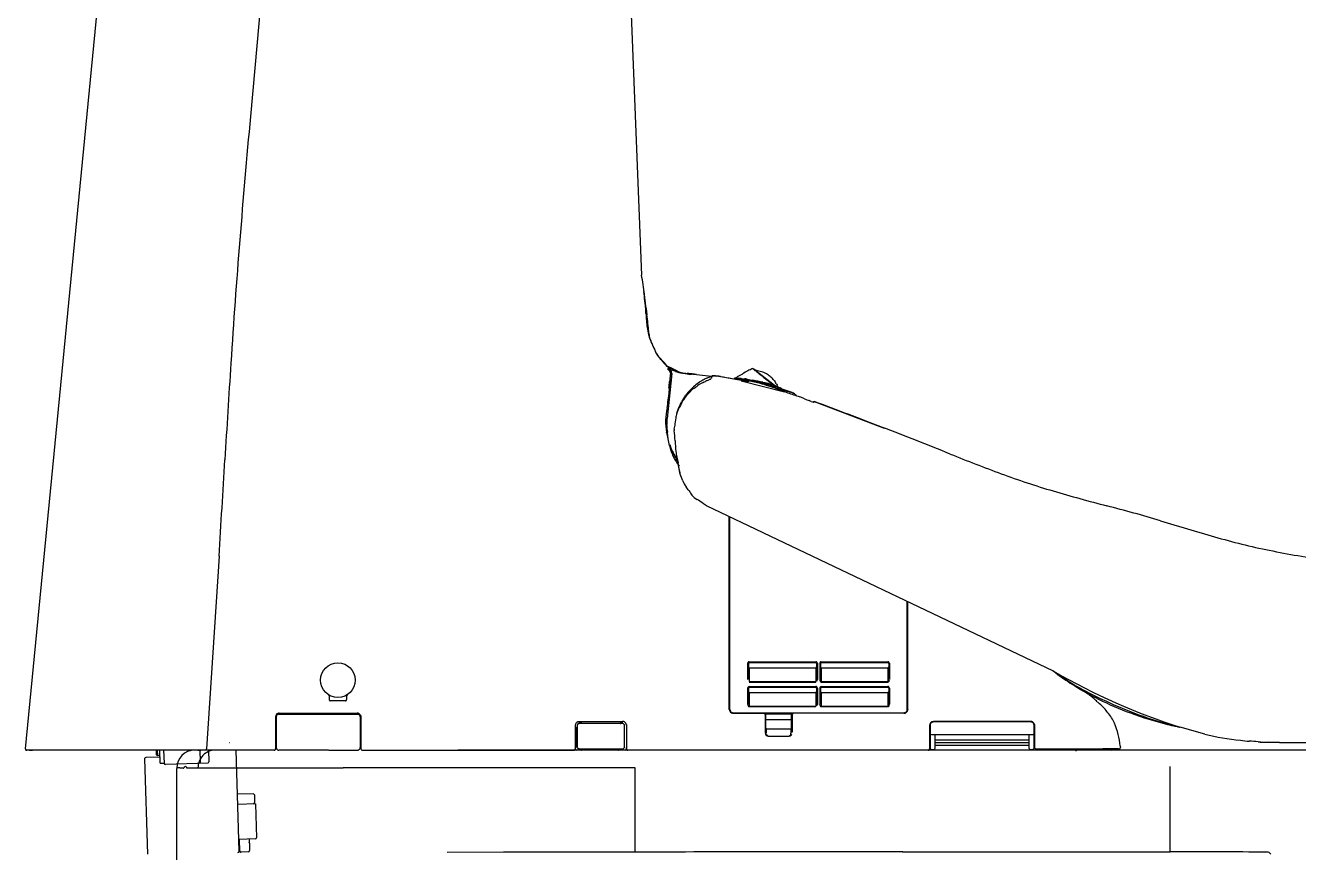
# Model space of a CAD drawing. Units: millimetres at full size. Extents: x -10070 to 9730, y -7239 to 6561.
# Drawn here: x -8073.9 to -7574.1, y -5066.9 to -4742.1 of the extents above; entities that cross this region are included whole.
import ezdxf

# ---------------------------------------------------------------- set-up
doc = ezdxf.new("R2010")
doc.units = ezdxf.units.MM
doc.header["$LTSCALE"] = 50
doc.layers.add('B-F_寸法・方位', color=7, linetype='Continuous', lineweight=25)

msp = doc.modelspace()

# ---------------------------------------------------------------- linework, layer by layer
at = {"layer": 'B-F_寸法・方位'}
for p, q in [((-8073.86, -5026.16), (-8037.07, -4647.88)), ((-7839.65, -4647.99), (-7831.97, -4840.13)), ((-7979.65, -4712.93), (-7985.54, -4777.87)), ((-7787.61, -4877.17), (-7778.56, -4884.24)), ((-7820.17, -4878.82), (-7821.96, -4896.51)), ((-7820.6, -4879.06), (-7820.64, -4879.24)), ((-7820.57, -4878.93), (-7820.6, -4879.06)), ((-7810.42, -4879.25), (-7804.47, -4879.82)), ((-7794.99, -4880.39), (-7794.35, -4880.05)), ((-7792.95, -4881.73), (-7775.83, -4886)), ((-7788.06, -4881.71), (-7787.13, -4881.94)), ((-7783.01, -4882.96), (-7782.61, -4883.06)), ((-7782.61, -4883.06), (-7782.21, -4883.17)), ((-7781.17, -4883.48), (-7778.89, -4884.14)), ((-7777.27, -4884.67), (-7773.04, -4886.19)), ((-7773.58, -4885.99), (-7773.04, -4886.19)), ((-7764.26, -4889.78), (-7736.8, -4900.27)), ((-7819.14, -4900.7), (-7819.13, -4901.16)), ((-7816.78, -4918.3), (-7818.12, -4911.46)), ((-7670.22, -4995.73), (-7806.56, -4930.71)), ((-7797.56, -5010.71), (-7797.56, -4935)), ((-7797.36, -5010.71), (-7797.36, -4935.09)), ((-7997.87, -4950.51), (-8000.3, -4988.35)), ((-7727.66, -5010.71), (-7727.66, -4968.35)), ((-7727.46, -5010.71), (-7727.46, -4968.48)), ((-8000.3, -4988.35), (-8002.79, -5026.2)), ((-7790.36, -4992.6), (-7790.36, -4998.97)), ((-7790.06, -4992.61), (-7790.06, -4998.98)), ((-7789.76, -4992), (-7763.56, -4992)), ((-7789.76, -4992.31), (-7763.56, -4992.31)), ((-7763.26, -4992.61), (-7763.26, -4998.98)), ((-7762.96, -4992.6), (-7762.96, -4998.97)), ((-7762.06, -4992.6), (-7762.06, -4998.97)), ((-7761.76, -4992.61), (-7761.76, -4998.98)), ((-7761.46, -4992), (-7735.26, -4992)), ((-7761.46, -4992.31), (-7735.26, -4992.31)), ((-7734.96, -4992.61), (-7734.96, -4998.98)), ((-7734.66, -4992.6), (-7734.66, -4998.97)), ((-7789.76, -4994.31), (-7789.76, -4999.75)), ((-7789.76, -4994.31), (-7763.56, -4994.31)), ((-7763.56, -4994.31), (-7763.56, -4999.75)), ((-7761.46, -4994.31), (-7761.46, -4999.75)), ((-7761.46, -4994.31), (-7735.26, -4994.31)), ((-7735.26, -4994.31), (-7735.26, -4999.75)), ((-7668.76, -4996.92), (-7670.55, -4995.6)), ((-7790.36, -5002.3), (-7790.36, -5008.65)), ((-7790.06, -5002.31), (-7790.06, -5008.66)), ((-7789.76, -4999.75), (-7763.56, -4999.75)), ((-7789.76, -4999.94), (-7763.56, -4999.94)), ((-7789.76, -5001.7), (-7763.56, -5001.7)), ((-7789.76, -5002.01), (-7763.56, -5002.01)), ((-7763.26, -5002.31), (-7763.26, -5008.66)), ((-7762.96, -5002.3), (-7762.96, -5008.65)), ((-7762.06, -5002.3), (-7762.06, -5008.65)), ((-7761.76, -5002.31), (-7761.76, -5008.66)), ((-7761.46, -4999.75), (-7735.26, -4999.75)), ((-7761.46, -4999.94), (-7735.26, -4999.94)), ((-7761.46, -5001.7), (-7735.26, -5001.7)), ((-7761.46, -5002.01), (-7735.26, -5002.01)), ((-7734.96, -5002.31), (-7734.96, -5008.66)), ((-7734.66, -5002.3), (-7734.66, -5008.65)), ((-7954.68, -5005.31), (-7954.68, -5006.28)), ((-7948.18, -5007.36), (-7954.18, -5007.36)), ((-7947.68, -5006.28), (-7947.68, -5005.31)), ((-7789.76, -5004.01), (-7789.76, -5009.43)), ((-7789.76, -5004.01), (-7763.56, -5004.01)), ((-7763.56, -5004.01), (-7763.56, -5009.43)), ((-7761.46, -5004.01), (-7761.46, -5009.43)), ((-7761.46, -5004.01), (-7735.26, -5004.01)), ((-7735.26, -5004.01), (-7735.26, -5009.43)), ((-7974.41, -5012.61), (-7943.41, -5012.61)), ((-7974.16, -5012.11), (-7943.66, -5012.11)), ((-7796.06, -5012.01), (-7728.96, -5012.01)), ((-7796.06, -5012.21), (-7783.96, -5012.21)), ((-7789.76, -5009.43), (-7763.56, -5009.43)), ((-7789.76, -5009.62), (-7763.56, -5009.62)), ((-7783.46, -5012.71), (-7783.46, -5019.5)), ((-7783.16, -5018.01), (-7783.16, -5012.01)), ((-7773.16, -5012.6), (-7783.16, -5012.6)), ((-7773.16, -5018.01), (-7773.16, -5012.01)), ((-7772.86, -5012.71), (-7772.86, -5019.49)), ((-7728.96, -5012.21), (-7772.36, -5012.21)), ((-7761.46, -5009.43), (-7735.26, -5009.43)), ((-7761.46, -5009.62), (-7735.26, -5009.62)), ((-7975.66, -5013.61), (-7975.66, -5026.21)), ((-7975.41, -5013.61), (-7975.41, -5025.71)), ((-7942.41, -5013.61), (-7942.41, -5025.71)), ((-7942.16, -5013.61), (-7942.16, -5026.21)), ((-7858.01, -5016.91), (-7858.01, -5026.21)), ((-7857.51, -5017.67), (-7857.33, -5017.67)), ((-7857.51, -5025.51), (-7857.51, -5017.67)), ((-7857.33, -5017.67), (-7857.33, -5025.51)), ((-7857.21, -5016.91), (-7857.21, -5025.51)), ((-7856.51, -5015.41), (-7839.41, -5015.41)), ((-7839.41, -5016.21), (-7856.51, -5016.21)), ((-7856.21, -5016.2), (-7856.21, -5015.71)), ((-7855.81, -5015.71), (-7856.21, -5015.71)), ((-7855.81, -5016.2), (-7856.21, -5016.2)), ((-7855.81, -5015.71), (-7855.81, -5016.2)), ((-7840.11, -5016.2), (-7840.11, -5015.71)), ((-7839.71, -5015.71), (-7840.11, -5015.71)), ((-7839.71, -5016.2), (-7840.11, -5016.2)), ((-7839.71, -5015.71), (-7839.71, -5016.2)), ((-7838.71, -5025.51), (-7838.71, -5016.91)), ((-7837.91, -5016.91), (-7837.91, -5026.21)), ((-7773.17, -5014.75), (-7783.15, -5014.75)), ((-7718.91, -5016.91), (-7718.91, -5026.21)), ((-7718.71, -5016.91), (-7718.71, -5020.11)), ((-7679.21, -5015.41), (-7717.41, -5015.41)), ((-7679.21, -5015.61), (-7717.41, -5015.61)), ((-7677.91, -5020.11), (-7677.91, -5016.91)), ((-7677.71, -5016.91), (-7677.71, -5025.71)), ((-7625.56, -5016.57), (-7625.18, -5016.66)), ((-7610.84, -5020.45), (-7620.54, -5017.68)), ((-7783.46, -5019.5), (-7783.47, -5019.71)), ((-7782.97, -5019.97), (-7782.96, -5019.76)), ((-7782.96, -5018.38), (-7773.36, -5018.38)), ((-7782.96, -5019.76), (-7782.96, -5018.38)), ((-7782.86, -5018.31), (-7773.46, -5018.31)), ((-7781.96, -5021.2), (-7774.36, -5021.2)), ((-7781.96, -5021.22), (-7774.36, -5021.22)), ((-7773.36, -5018.38), (-7773.36, -5019.75)), ((-7773.36, -5019.75), (-7773.36, -5019.97)), ((-7772.86, -5019.71), (-7772.86, -5019.49)), ((-7718.71, -5020.4), (-7718.71, -5025.91)), ((-7718.21, -5020.61), (-7678.41, -5020.61)), ((-7716.71, -5025.91), (-7716.71, -5020.61)), ((-7679.91, -5022.71), (-7716.71, -5022.71)), ((-7679.91, -5020.61), (-7679.91, -5025.91)), ((-7677.91, -5025.91), (-7677.91, -5020.4)), ((-7976.16, -5026.71), (-8073.36, -5026.71)), ((-8022.61, -5026.71), (-8022.56, -5028.39)), ((-8022.11, -5026.71), (-8022.04, -5028.87)), ((-8020.95, -5031.84), (-8021.11, -5026.71)), ((-8019.61, -5026.71), (-8019.45, -5031.79)), ((-8005.17, -5031.34), (-8005.31, -5026.71)), ((-7995.91, -5026.71), (-8005.01, -5026.71)), ((-8002.79, -5026.71), (-8002.79, -5026.2)), ((-8001.95, -5026.71), (-8001.81, -5031.24)), ((-7993.85, -5023.71), (-7993.71, -5023.71)), ((-7989.95, -5066.38), (-7991.19, -5026.71)), ((-7954.91, -5026.71), (-7974.41, -5026.71)), ((-7954.74, -5026.71), (-7943.41, -5026.71)), ((-7941.66, -5026.71), (-7858.51, -5026.71)), ((-7454.48, -5026.71), (-7904.13, -5026.71)), ((-7857.5, -5025.51), (-7857.33, -5025.51)), ((-7852.71, -5026.71), (-7857.46, -5026.71)), ((-7856.51, -5026.21), (-7839.41, -5026.21)), ((-7855.72, -5026.46), (-7854.71, -5026.46)), ((-7838.46, -5026.71), (-7852.51, -5026.71)), ((-7841.22, -5026.46), (-7840.21, -5026.46)), ((-7647.52, -5026.71), (-7837.41, -5026.71)), ((-7718.21, -5026.41), (-7717.21, -5026.41)), ((-7716.71, -5023.75), (-7679.91, -5023.75)), ((-7716.71, -5024.71), (-7679.91, -5024.71)), ((-7679.41, -5026.41), (-7678.41, -5026.41)), ((-7677.21, -5026.21), (-7651.04, -5026.21)), ((-7644.9, -5026.21), (-7650.95, -5026.21)), ((-7644.06, -5025.06), (-7644, -5025.67)), ((-7589.11, -5023.52), (-7581.6, -5023.7)), ((-7581.6, -5023.7), (-7318.8, -5023.7)), ((-8027.1, -5030.13), (-8025.93, -5067.51)), ((-8021.02, -5029.44), (-8026.62, -5029.62)), ((-8022.04, -5028.87), (-8022.56, -5028.39)), ((-8021.04, -5028.84), (-8022.04, -5028.87)), ((-8020.95, -5031.84), (-8019.45, -5031.79)), ((-8002.29, -5031.75), (-8018.93, -5032.28)), ((-8014.47, -5071.74), (-8014.47, -5033.89)), ((-8012.75, -5033.7), (-8012.47, -5033.7)), ((-8012.47, -5033.7), (-8011.84, -5033.69)), ((-8011.82, -5033.71), (-8011.68, -5033.71)), ((-8006.12, -5033.71), (-8010.46, -5033.71)), ((-8006.15, -5033.68), (-8002.83, -5033.67)), ((-8002.83, -5033.67), (-7998.29, -5033.67)), ((-7998.29, -5033.67), (-7992.55, -5033.66)), ((-7992.55, -5033.66), (-7985.64, -5033.66)), ((-7985.64, -5033.66), (-7977.69, -5033.65)), ((-7977.69, -5033.65), (-7968.83, -5033.65)), ((-7968.83, -5033.65), (-7959.25, -5033.64)), ((-7959.25, -5033.64), (-7949.15, -5033.63)), ((-7834.48, -5033.58), (-7949.15, -5033.63)), ((-7834.48, -5066.71), (-7834.48, -5033.58)), ((-7624.48, -5066.64), (-7624.48, -5033.14)), ((-7984.52, -5043.8), (-7990.65, -5044)), ((-7983.53, -5047.77), (-7990.53, -5047.99)), ((-7984, -5044.29), (-7983.91, -5047.29)), ((-7983.53, -5047.77), (-7983.11, -5061.07)), ((-7983.6, -5061.58), (-7990.09, -5061.79)), ((-7990.06, -5062.79), (-7989.82, -5062.78)), ((-7989.71, -5066.28), (-7989.86, -5061.78)), ((-7986.06, -5061.66), (-7986.01, -5063.14)), ((-7986.36, -5066.67), (-7990.14, -5066.79)), ((-7985.97, -5063.16), (-7985.87, -5066.16)), ((-7886.23, -5066.81), (-7908.36, -5066.85)), ((-7864.07, -5066.77), (-7886.23, -5066.81)), ((-7834.9, -5066.71), (-7864.07, -5066.77)), ((-7586.1, -5066.73), (-7586.46, -5066.73))]:
    msp.add_line(p, q, dxfattribs=at)
for points in [[(-7800.99, -4879.95), (-7799.88, -4880.15), (-7798.76, -4880.35), (-7797.65, -4880.54), (-7796.54, -4880.74), (-7794.31, -4881.14), (-7789.86, -4881.92)], [(-7778.89, -4884.14), (-7778.73, -4884.19), (-7778.57, -4884.24)], [(-8013.25, -5033.7), (-8013.01, -5033.7), (-8012.75, -5033.7)]]:
    msp.add_lwpolyline(points, dxfattribs=at)
msp.add_circle((-7951.18, -4999.2), 6.8, dxfattribs=at)
for centre, radius, start, end in [((-3569.27, -5183.59), 4434.87, 174.751, 175.37913), ((-5091.02, -5060.59), 2908.15, 175.37913, 176.33701), ((-8032.9, -4872.74), 203.56, 7.067, 9.2188), ((-8171.71, -4892.84), 343.69, 6.5166, 7.7231), ((-7234.75, -4772.17), 601.01, 187.11851, 187.98939), ((-7924.28, -4859.27), 94.11, 2.4146, 7.067), ((-7767.83, -4852.67), 62.48, 182.4146, 187.4473), ((-7143.87, -4775.43), 690.83, 186.51663, 187.11688), ((-8101.56, -4893.83), 274.28, 6.0812, 7.9894), ((-7811.25, -4858.35), 18.69, 187.4473, 204.159), ((-8096.43, -4894.36), 269.13, 6.659, 7.1169), ((-7815.55, -4861.57), 13.66, 186.659, 195.6614), ((-7826.68, -4864.54), 2.15, 186.0813, 207.1794), ((-7819.68, -4862.72), 9.37, 195.6614, 210.8999), ((-7843.31, -4873.08), 16.55, 24.4049, 27.1794), ((-7862.34, -4881.26), 37.3, 20.7168, 24.159), ((-7886.45, -4892.66), 63.92, 22.2655, 24.4049), ((-7843.39, -4876.92), 18.26, 23.0429, 30.8999), ((-7782.23, -4850.97), 48.35, 200.7168, 203.3726), ((-7779.99, -4849.07), 51.12, 202.2654, 204.9403), ((-7820.65, -4867.57), 6.49, 203.3726, 222.8474), ((-7880.61, -4892.75), 58.71, 21.7774, 23.0429), ((-7819.21, -4867.31), 7.86, 204.9403, 230.3646), ((-7822.25, -4869.43), 4.14, 201.7774, 219.5835), ((-7807.04, -4856.86), 23.88, 219.5835, 225.451), ((-7855.11, -4899.53), 40.5, 39.699, 42.8474), ((-426.17, -5359.23), 7582.56, 176.33701, 176.62359), ((-7831.39, -4882.01), 11.22, 32.4094, 50.3646), ((-7943.15, -4972.62), 154.94, 38.938, 39.699), ((-7838.18, -4888.49), 20.52, 38.6257, 45.4509), ((-7819.17, -4872.45), 4.46, 218.938, 244.92), ((-7820.98, -4874.75), 1.5, 218.6257, 234.2285), ((-7821.69, -4875.85), 0.266, 212.4094, 263.1378), ((-7820.74, -4874.41), 1.91, 234.2285, 246.5059), ((-7822.59, -4875.02), 2.18, 291.4636, 299.942), ((-7825.34, -4882.33), 6.36, 48.1734, 56.1007), ((-7821.82, -4876.97), 0.861, 66.4835, 83.1378), ((-7842.85, -4925.28), 53.55, 66.0584, 66.5059), ((-7821.31, -4877.24), 0.389, 74.7834, 119.942), ((-7831.36, -4898.89), 24.76, 61.1061, 66.4835), ((-7832.93, -4890.12), 17.69, 45.8148, 48.4913), ((-7838.1, -4914.58), 41.84, 65.4857, 66.0584), ((-7822, -4878.59), 1.35, 11.9809, 48.1734), ((-7804.2, -4840.47), 39.77, 244.92, 247.445), ((-7812.89, -4860.99), 17.92, 242.9759, 244.2356), ((-7836.41, -4910.88), 37.78, 64.8506, 65.4857), ((-7843.41, -4924.24), 52.3, 63.804, 64.2356), ((-7821.49, -4878.35), 1.28, 10.1582, 45.8148), ((-7833.86, -4905.45), 31.78, 64.0957, 64.8506), ((-7812.39, -4858.98), 19.96, 246.5927, 251.8487), ((-7832.87, -4903.4), 29.5, 63.2787, 64.0957), ((-7831.3, -4900.28), 26, 62.352, 63.2787), ((-7828.12, -4898.05), 22.58, 62.9997, 67.445), ((-7808.78, -4857.98), 21.96, 241.1061, 247.1699), ((-7835.68, -4908.64), 35.44, 61.6682, 62.352), ((-7777.79, -4801.28), 86.52, 241.6682, 241.9483), ((-7803.47, -4849.47), 31.92, 241.9483, 242.7054), ((-7811.76, -4865.54), 13.84, 242.7054, 244.4515), ((-7814.64, -4871.59), 7.11, 242.9997, 258.8938), ((-7531.55, -5339.9), 529.63, 119.238, 119.4929), ((-7782.5, -4891.58), 15.85, 115.9624, 119.238), ((-7794.5, -4866.92), 11.57, 295.9624, 300.447), ((-7788.59, -4876.69), 0.215, 257.8591, 294.3298), ((-7788.45, -4877), 0.124, 54.8005, 114.3298), ((-7789.26, -4878.89), 2.18, 46.496, 66.2304), ((-7861.03, -4975.82), 122.74, 51.3696, 53.706), ((-7787.78, -4877.53), 0.4, 64.9297, 129.0557), ((-7782.17, -4871.42), 8.12, 226.496, 231.8416), ((-7783.5, -4870.08), 8.23, 241.4179, 245.0398), ((-7155.05, -4073.3), 1023.15, 231.84162, 232.08013), ((-7785.6, -4874.59), 3.26, 245.0398, 254.1662), ((-7792.28, -4902.8), 25.73, 72.2565, 76.9952), ((-8079.03, -4857.39), 259.2, 353.9688, 354.5679), ((-7986.63, -4870.21), 166.23, 354.5967, 356.8857), ((-7783.04, -4885.54), 38.12, 170.4966, 174.5679), ((-7822.6, -4878.72), 1.96, 1.0657, 11.9809), ((-7817.66, -4878.63), 2.97, 181.0657, 188.2782), ((-7820.3, -4878.99), 0.185, 89.4167, 128.2559), ((-7820.31, -4879.36), 0.557, 76.0611, 89.4167), ((-7822.27, -4878.49), 2.07, 0.481, 10.1582), ((-7817.16, -4878.45), 3.03, 180.481, 187.1094), ((-7804.76, -4835.71), 44.46, 251.8487, 254.2104), ((-7813.12, -4868.38), 10.69, 244.4515, 246.6882), ((-7814.48, -4871.53), 7.27, 246.6882, 249.9788), ((-7814.87, -4872.43), 6.28, 247.1699, 263.0193), ((-7814.9, -4872.68), 6.04, 249.9788, 257.8359), ((-7851.66, -5099.05), 223.29, 80.4512, 81.0338), ((-7814.65, -4871.53), 7.21, 257.8359, 261.1468), ((-7813.2, -4864.27), 14.57, 258.8938, 266.6841), ((-7814.15, -4868.36), 10.43, 261.1468, 263.4387), ((-7811.92, -4848.32), 30.57, 263.0193, 266.2931), ((-7813.83, -4865.51), 13.29, 263.4387, 265.256), ((-7812.6, -4850.69), 28.16, 265.256, 266.1136), ((-7811.14, -4858.18), 20.97, 260.4512, 266.6486), ((-7810.36, -4817.78), 61.15, 266.1136, 266.5103), ((-7816.86, -4924.37), 45.64, 85.9788, 86.5103), ((-7815.66, -4906.8), 28.03, 82.9592, 86.6841), ((-7815.73, -4907.14), 28.38, 82.7664, 86.2931), ((-7815.44, -4904.09), 25.31, 85.0244, 85.9788), ((-7815.6, -4906.02), 27.25, 84.1382, 85.0244), ((-7816.01, -4910), 31.24, 83.3691, 84.1382), ((-7817.14, -4919.74), 41.05, 82.7837, 83.3691), ((-7815.68, -4935.77), 56.76, 85.6665, 86.6487), ((-7821.94, -4957.63), 79.24, 81.6414, 82.9592), ((-7824.75, -4978.2), 100, 81.7653, 82.7664), ((-7818.69, -4931.98), 53.39, 81.9362, 82.7837), ((-7824.1, -5046.86), 168.17, 85.335, 85.6665), ((-7848.35, -5141.3), 264.8, 81.7653, 81.9362), ((-7799.78, -4896.57), 17.18, 123.6619, 130.9713), ((-7803.04, -4892.81), 11.53, 114.4498, 126.2475), ((-7794.05, -4905.18), 27.53, 119.0966, 123.6619), ((-7864.58, -4757.44), 137.17, 294.4498, 294.8561), ((-7801.77, -4891.31), 11.65, 110.714, 119.0966), ((-7796.12, -4905.23), 25.7, 112.6882, 114.8561), ((-7811.54, -4868.36), 14.26, 292.6882, 294.6436), ((-7815.74, -4854.36), 27.85, 290.714, 294.2266), ((-7800.89, -4891.57), 11.28, 112.1729, 114.6436), ((-7805.5, -4880.25), 0.944, 292.1729, 321.3072), ((-7800.87, -4883.96), 4.99, 135.6757, 141.3072), ((-7892.22, -4865.02), 89.12, 350.0146, 350.1315), ((-7833.75, -4875.19), 29.78, 350.1315, 350.4814), ((-7776.89, -4884.72), 27.87, 170.1823, 170.4814), ((-7797.23, -4881.2), 7.23, 169.0293, 170.1823), ((-7803.75, -4881.74), 2.07, 80.5731, 105.9091), ((-7804.05, -4880.17), 0.462, 87.8794, 103.238), ((-7803.97, -4877.99), 1.71, 267.8794, 272.0435), ((-7803.85, -4880.45), 0.743, 82.7631, 94.0434), ((-7803.4, -4876.92), 2.81, 262.7631, 265.7548), ((-7810.18, -4968.23), 88.75, 84.9046, 85.7548), ((-7801.72, -4869.53), 10.31, 260.5731, 265.7309), ((-7804.68, -4909.19), 29.46, 84.2699, 85.7309), ((-7826.45, -5150.69), 271.94, 84.6272, 84.9046), ((-7776.98, -4633.14), 247.97, 264.2699, 264.4435), ((-7759.31, -4658.31), 225.52, 259.351, 260.91), ((-7764.37, -4585.41), 296.89, 263.9536, 264.5255), ((-7828.69, -5209.07), 330.06, 83.5456, 84.2537), ((-7795.06, -4880.79), 0.305, 81.9507, 108.9616), ((-7975.63, -6010.34), 1143.7, 80.60253, 80.90996), ((-7794.96, -4880.88), 0.364, 12.4036, 60.1104), ((-7792.12, -4867.31), 13.46, 258.7157, 262.7088), ((-7855.61, -4766.95), 128.62, 298.4432, 299.4929), ((-7796.71, -4903.19), 22.7, 80.3401, 82.7088), ((-7795.92, -4914.67), 33.88, 79.5172, 84.5255), ((-7796.19, -4912.14), 31.61, 79.7045, 81.606), ((-7794.33, -4905.38), 24.44, 74.0033, 83.5456), ((-7742.84, -4618.41), 266.93, 259.7045, 259.9297), ((-7808.53, -4976.48), 96.96, 78.3229, 78.8372), ((-7789.15, -4883.4), 1.89, 70.4615, 84.9022), ((-7821.51, -5039.3), 161.11, 78.0133, 78.3229), ((-7795.4, -4921.36), 39.91, 73.4691, 80.6025), ((-7787.96, -4880.04), 1.67, 250.4615, 266.7751), ((-7790.49, -4889.35), 7.99, 73.5764, 74.8446), ((-7799.77, -4945.43), 65.01, 76.3094, 79.8432), ((-7788.03, -4881), 0.711, 253.5764, 267.7669), ((-7679.85, -4436.97), 457.71, 256.3251, 256.7405), ((-7805.56, -4944.54), 65.17, 70.6568, 74.0033), ((-7910.03, -5386.13), 518.96, 75.9613, 76.3015), ((-7797.49, -4936.23), 55.22, 73.298, 76.7405), ((-7786.65, -4885.2), 7.26, 55.5768, 72.2565), ((-7500.84, -4525.1), 454.23, 231.3696, 232.001), ((-7831.98, -5077.63), 201.07, 75.1665, 76.3094), ((-7804.28, -4963.23), 83.03, 73.8354, 75.9613), ((-9660.14, -7288.93), 3053.1, 52.0002, 52.08013), ((-7795.78, -4898.53), 23.42, 51.4274, 55.5768), ((-7784.98, -4884.98), 6.09, 35.5574, 51.4274), ((-7770.23, -4874.44), 12.04, 215.5574, 219.1204), ((-7782.3, -4884.26), 3.52, 26.9732, 39.1204), ((-7737.4, -4861.41), 46.86, 206.9732, 207.8864), ((-7912.97, -4877.18), 92.25, 350.473, 354.5967), ((-7808.1, -4892.84), 8.3, 133.9679, 153.5805), ((-7859.9, -4857.45), 54.24, 324.9028, 326.5693), ((-7802.66, -4895.79), 14.65, 134.6218, 144.7633), ((-7877.99, -4820.38), 92.38, 313.9679, 315.7467), ((-7784.3, -4914.4), 40.8, 130.9713, 134.6218), ((-7829.29, -4857), 32.87, 302.0949, 306.2475), ((-7805.17, -4954.27), 74.23, 69.6308, 73.4691), ((-7756.54, -4804.9), 82.83, 250.6568, 253.2902), ((-7791.67, -4919), 37.06, 74.5698, 75.212), ((-7786.53, -4900.38), 17.74, 73.2282, 74.5698), ((-7735.17, -4728.53), 161.63, 253.298, 253.8022), ((-7799.65, -4943.91), 63.2, 72.8515, 73.2282), ((-7768.37, -4842.56), 42.86, 252.8515, 253.407), ((-7759.71, -4813.47), 73.22, 253.407, 253.7971), ((-7773.2, -4868.94), 16.07, 242.9817, 247.7742), ((-7724.48, -4794.29), 104.94, 237.7478, 237.9754), ((-7746.9, -4772.81), 116.33, 253.2902, 255.1559), ((-7663.12, -4480.49), 419.93, 253.8022, 253.9962), ((-7815, -5003.76), 124.94, 73.5685, 73.7972), ((-7778.56, -4880.76), 2.96, 237.9754, 246.0247), ((-7783.59, -4892.08), 9.43, 63.4903, 66.0247), ((-7782.81, -4894.61), 11.15, 71.8607, 73.5685), ((-7772.78, -4870.4), 14.8, 243.4903, 245.1056), ((-7769.81, -4854.91), 30.63, 251.8607, 252.4826), ((-7713.58, -4707.59), 188.89, 249.6308, 251.1409), ((-7758.22, -4832.28), 55.67, 247.7742, 249.1585), ((-7762.5, -4848.25), 39.22, 245.1056, 245.7149), ((-7774.74, -4871.34), 13.46, 252.0128, 255.1044), ((-7878.34, -4935.99), 112.6, 27.5063, 27.8864), ((-7772.31, -4870), 15.35, 245.7149, 247.2714), ((-7801.2, -4955.37), 74.64, 71.8218, 72.3462), ((-7769.27, -4862.73), 23.24, 247.2714, 248.2994), ((-7779.35, -4888.7), 4.5, 65.8836, 75.1044), ((-7815.39, -4998.58), 120.12, 71.496, 71.8218), ((-7790.81, -4916.86), 35.02, 67.6172, 68.2994), ((-7771.88, -4871.25), 14.36, 247.7302, 248.3999), ((-7624.08, -4497.96), 415.85, 248.4, 248.4231), ((-7629.3, -4329.09), 575.37, 255.15587, 255.53311), ((-7645.36, -4507.87), 399.95, 251.1409, 251.8541), ((-7771.45, -4883.38), 3.23, 240.4481, 252.7602), ((-7756.89, -4851.64), 38.16, 244.961, 246.1943), ((-7772.83, -4887.84), 1.44, 45.5013, 72.7602), ((-7773.16, -4888.52), 2.14, 44.5047, 66.1944), ((-7769.89, -4885.3), 2.44, 224.5047, 232.8206), ((-7771.85, -4887.89), 0.807, 28.0504, 52.8206), ((-7777.25, -4899.96), 45.37, 170.473, 176.4334), ((-7811.22, -4896.17), 7.18, 150.4152, 174.6569), ((-7808.04, -4896.09), 10.18, 156.4011, 162.8077), ((-7647.28, -4989.24), 195.69, 149.8328, 150.4152), ((-7807.3, -4896.41), 10.98, 150.4594, 156.4011), ((-7834.69, -4880.89), 20.5, 330.4594, 333.6448), ((-7842.76, -4875.62), 30.4, 329.8328, 333.5805), ((-7807.08, -4894.57), 10.32, 144.9027, 153.6448), ((-7859.47, -5104.88), 234.7, 67.0749, 67.5707), ((-7754.56, -4856.83), 34.62, 247.0749, 250.435), ((-7769.7, -4899.43), 10.59, 65.693, 70.435), ((-7764.27, -4887.41), 2.6, 245.693, 264.8097), ((-7764.56, -4890.34), 0.378, 68.9215, 97.2872), ((-7764.07, -4889.07), 0.986, 248.9215, 259.9933), ((-8891.79, -7904.38), 3218.56, 68.98288, 69.49301), ((-7806.4, -4898.14), 16.17, 176.4334, 193.0592), ((-8331.68, -4884.91), 509.86, 358.3971, 358.6965), ((-7866.02, -4891.04), 47.86, 350.9682, 354.6569), ((-7843.1, -4885.24), 26.52, 340.3464, 342.8077), ((-8012.71, -4945.99), 195.62, 12.2598, 13.0592), ((-7806.86, -4899.6), 15.17, 178.3971, 188.4295), ((-7857.39, -4907.09), 35.91, 6.6083, 8.4295), ((-8029.17, -4860.8), 213.79, 349.2434, 349.5351), ((-7929.9, -4910.83), 111.19, 2.8685, 4.9895), ((-7861.73, -4891.72), 43.52, 349.5351, 350.9682), ((-8405.49, -6638.66), 1862.63, 68.10141, 68.98288), ((-7954.77, -4918.37), 133.94, 6.1199, 6.6083), ((-7892.62, -4919.9), 72.72, 10.1096, 12.2598), ((-7807.99, -4904.81), 13.23, 190.1096, 199.8739), ((-7695.91, -4868.36), 130.71, 197.0679, 197.8095), ((-7758.39, -4902.24), 60.54, 182.8685, 186.7627), ((-17975.84, -4323.84), 9997.63, 356.40624, 356.62359), ((-7810.38, -4904.91), 10.77, 197.6346, 204.6874), ((-7799.97, -4901.91), 21.76, 199.8739, 205.8213), ((-7814.71, -4906.53), 5.92, 197.8095, 214.066), ((-7814.07, -4906.61), 6.71, 204.6874, 215.9886), ((-7861.5, -4938.16), 50.56, 32.2381, 34.066), ((-7802.55, -4903.16), 18.9, 205.8213, 212.674), ((-7839.78, -4925.28), 25.07, 32.3609, 35.9886), ((-7848.44, -4929.93), 35.12, 29.6069, 32.2381), ((-7851.33, -4932.6), 38.75, 30.0136, 32.3609), ((-7793.63, -4906.42), 25.05, 186.7627, 191.9622), ((-7291.09, -4799.95), 538.75, 191.9622, 192.2041), ((-7412.83, -4169.16), 798.91, 248.10141, 249.64199), ((-7773.59, -4884.58), 53.31, 212.674, 215.1064), ((-7918.14, -4935.57), 102.8, 10.9368, 12.2041), ((-8289.19, -5007.27), 480.72, 10.6658, 10.9368), ((-7902.04, -4951.07), 91.34, 19.291, 21.0266), ((-7807.95, -4918.14), 8.35, 199.2911, 218.1135), ((-7584.31, -4631.28), 306, 249.642, 253.6628), ((-7831.14, -4936.33), 21.13, 32.7125, 38.1135), ((-7795.44, -4913.4), 21.29, 212.7125, 218.0727), ((-7806.9, -4922.38), 6.74, 218.0727, 240.4592), ((-7466.43, -4229.14), 725.06, 253.6628, 255.38849), ((-7823.32, -4951.35), 26.56, 54.7132, 60.4592), ((-7834.15, -4966.65), 45.31, 53.6025, 54.7132), ((-7939.94, -5110.16), 223.59, 53.3774, 53.6025), ((-7809.66, -5545.75), 635.55, 73.4198, 75.38849), ((-5995.52, 547.35), 5721.88, 253.4198, 253.64174), ((-7534.64, -4696.22), 257.09, 253.6417, 258.5782), ((-7505.62, -4552.56), 403.65, 258.5782, 261.8242), ((-7789.71, -4992.69), 0.658, 133.4635, 172.6651), ((-7789.61, -4992.79), 0.808, 101.1209, 133.4635), ((-7789.79, -4992.59), 0.278, 85.168, 184.832), ((-7763.65, -4992.65), 0.657, 43.4494, 82.6945), ((-7763.6, -4992.64), 0.328, 43.4412, 82.7069), ((-7763.66, -4992.69), 0.405, 11.1365, 43.4412), ((-7763.76, -4992.76), 0.809, 11.1268, 43.4494), ((-7761.41, -4992.69), 0.658, 133.4643, 172.6651), ((-7761.31, -4992.79), 0.808, 101.1206, 133.4643), ((-7761.48, -4992.6), 0.288, 87.5721, 182.4265), ((-7735.35, -4992.65), 0.657, 43.4489, 82.6951), ((-7735.3, -4992.64), 0.328, 43.4414, 82.7067), ((-7735.36, -4992.69), 0.405, 11.1329, 43.4414), ((-7734.83, -4993.53), 0.932, 89.0618, 98.3055), ((-7735.46, -4992.76), 0.809, 11.1308, 43.4489), ((-7734.71, -4986.22), 6.38, 269.0618, 270.4147), ((-7789.8, -4994.01), 0.268, 180.4221, 228.7738), ((-7789.69, -4993.88), 0.435, 228.7738, 259.6639), ((-7763.64, -4993.88), 0.435, 280.2874, 311.2024), ((-7763.53, -4994.01), 0.268, 311.2024, 359.5779), ((-7761.5, -4994.01), 0.268, 180.4224, 228.7719), ((-7761.39, -4993.88), 0.435, 228.7719, 259.6588), ((-7735.34, -4993.88), 0.435, 280.2872, 311.1606), ((-7735.23, -4994.01), 0.267, 311.1606, 359.6991), ((-7442.36, -4666.09), 400.75, 235.3355, 236.2104), ((-7541.84, -4772.3), 257.69, 240.1646, 252.2192), ((-7601.94, -4899.85), 117.69, 234.6439, 246.0251), ((-7589.91, -4885.46), 136.54, 234.7227, 238.1525), ((-7789.71, -5002.39), 0.658, 133.4626, 172.6678), ((-7789.61, -5002.49), 0.808, 101.1206, 133.4626), ((-7789.78, -5002.29), 0.283, 86.4286, 183.5714), ((-7763.65, -5002.35), 0.657, 43.4493, 82.6948), ((-7763.6, -4999.53), 0.224, 280.3575, 324.6552), ((-7763.6, -5002.34), 0.328, 43.4412, 82.7069), ((-7763.88, -4999.34), 0.558, 324.6552, 343.1756), ((-7763.66, -5002.39), 0.405, 11.1365, 43.4412), ((-7763.76, -5002.46), 0.809, 11.1286, 43.4493), ((-7765.37, -4998.77), 2.41, 340.5439, 347.9188), ((-7767.54, -4998.31), 4.62, 347.9188, 351.7632), ((-7756.88, -4997.91), 5.29, 191.6218, 198.6799), ((-7761.41, -5002.39), 0.658, 133.4626, 172.6678), ((-7761.42, -4999.44), 0.501, 198.6799, 264.8011), ((-7761.31, -5002.49), 0.808, 101.1206, 133.4626), ((-7761.47, -5002.3), 0.291, 88.2634, 181.7351), ((-7735.35, -5002.35), 0.657, 43.4496, 82.692), ((-7735.32, -4999.4), 0.539, 276.5627, 333.4589), ((-7735.3, -4999.53), 0.224, 280.37, 324.6555), ((-7735.3, -5002.34), 0.328, 43.4416, 82.7067), ((-7735.58, -4999.34), 0.558, 324.6555, 343.1739), ((-7735.36, -5002.39), 0.405, 11.1325, 43.4416), ((-7735.46, -5002.46), 0.809, 11.1304, 43.4496), ((-7736.32, -4998.9), 1.65, 333.4589, 353.4709), ((-7530.95, -4798.46), 241.47, 236.2105, 237.6625), ((-7597.33, -4896.54), 123.21, 238.3658, 243.3588), ((-7749.07, -5143), 166.31, 56.7999, 57.6625), ((-7955.18, -5005.3), 0.5, 359.7648, 55.4768), ((-7952.7, -5006.31), 1.97, 179.2439, 196.817), ((-7953.6, -5006.6), 1.03, 195.8238, 213.1061), ((-7954.06, -5006.92), 0.468, 211.1101, 236.9542), ((-7954.17, -5007.09), 0.263, 236.35, 269.0904), ((-7948.18, -5007.09), 0.263, 270.9096, 303.65), ((-7948.29, -5006.92), 0.468, 303.0458, 328.8899), ((-7948.76, -5006.6), 1.03, 326.8939, 344.1762), ((-7949.65, -5006.31), 1.97, 343.183, 0.7561), ((-7947.18, -5005.3), 0.5, 124.5232, 180.2352), ((-7789.8, -5003.71), 0.268, 180.4214, 228.7735), ((-7789.69, -5003.58), 0.435, 228.7735, 259.6621), ((-7763.64, -5003.58), 0.435, 280.2874, 311.2035), ((-7763.53, -5003.71), 0.268, 311.2035, 359.5786), ((-7761.5, -5003.71), 0.268, 180.4218, 228.7719), ((-7761.39, -5003.58), 0.435, 228.7719, 259.6577), ((-7735.34, -5003.58), 0.435, 280.2873, 311.1618), ((-7735.23, -5003.71), 0.267, 311.1618, 359.6991), ((-7687.21, -5048.47), 53.34, 54.1108, 56.7999), ((-7668.71, -5022.9), 21.78, 49.179, 54.1108), ((-7675.35, -5030.59), 31.93, 45.8142, 49.179), ((-7630.85, -4984.81), 31.91, 225.8142, 226.9376), ((-7595.78, -4893.26), 126.83, 243.3973, 249.5479), ((-7579.64, -4857.23), 165.72, 244.967, 254.7026), ((-7974.64, -5013.36), 0.964, 139.4289, 167.036), ((-7973.96, -5013.94), 1.85, 128.633, 139.4289), ((-7974.63, -5013.38), 0.675, 110.6952, 149.2984), ((-7973.41, -5014.63), 2.74, 121.3159, 128.633), ((-7973.71, -5015.79), 3.26, 102.3927, 110.6952), ((-7974.37, -5013.05), 0.893, 98.9688, 121.3159), ((-7975.97, -5002.91), 9.37, 278.9688, 281.1255), ((-7944.27, -5016.83), 4.76, 77.0099, 82.7112), ((-7944.16, -5016.01), 3.48, 72.5241, 77.6073), ((-7943.41, -5013.13), 0.965, 49.4314, 77.0099), ((-7943.5, -5013.92), 1.29, 58.8788, 72.5241), ((-7943.19, -5013.4), 0.682, 20.6784, 58.8788), ((-7943.99, -5013.81), 1.85, 38.6283, 49.4314), ((-7944.7, -5014.37), 2.76, 31.3561, 38.6283), ((-7792.43, -5009.7), 5.23, 191.1331, 198.2823), ((-7796.42, -5011.02), 1.03, 198.2823, 233.6255), ((-7794.87, -5010.22), 2.54, 191.1325, 207.1526), ((-7796.12, -5010.86), 1.13, 207.1526, 242.2575), ((-7795.98, -5010.42), 1.77, 233.6255, 250.5425), ((-7796.19, -5010.98), 0.997, 242.2575, 259.6852), ((-7795.75, -5009.76), 2.47, 250.5425, 262.7067), ((-7795.33, -5006.27), 5.79, 259.6852, 262.7091), ((-7785.18, -5007.58), 5.29, 191.6221, 198.6824), ((-7789.72, -5009.12), 0.501, 198.6824, 264.8011), ((-7784.11, -5012.86), 0.671, 45.1303, 76.9873), ((-7784.11, -5012.86), 0.658, 12.703, 45.1303), ((-7772.22, -5012.86), 0.658, 134.8705, 167.295), ((-7772.21, -5012.86), 0.671, 103.0128, 134.8705), ((-7763.62, -5009.12), 0.317, 280.3682, 355.6426), ((-7731.47, -5011.57), 31.93, 174.7642, 175.6426), ((-7763.89, -5008.75), 0.917, 335.3249, 343.0669), ((-7763.54, -5008.85), 0.553, 343.0669, 355.874), ((-7759.55, -5009.14), 3.45, 173.7989, 175.874), ((-7759.48, -5009.15), 3.52, 171.7633, 173.7989), ((-7756.89, -5007.58), 5.29, 191.6222, 198.6832), ((-7761.42, -5009.12), 0.501, 198.6832, 264.8016), ((-7735.32, -5009.08), 0.534, 276.5622, 339.2828), ((-7735.3, -5009.21), 0.224, 280.3593, 324.6558), ((-7735.58, -5009.02), 0.558, 324.6558, 343.1692), ((-7737.61, -5008.22), 2.98, 339.2828, 351.7635), ((-7729.57, -5007.49), 4.76, 277.2886, 282.9911), ((-7729.45, -5009.52), 2.54, 281.1257, 297.1818), ((-7728.71, -5011.19), 0.965, 282.9911, 310.5696), ((-7728.81, -5010.77), 1.13, 297.1818, 332.2039), ((-7729.29, -5010.51), 1.85, 310.5696, 321.3708), ((-7730, -5009.95), 2.76, 321.3708, 328.6431), ((-7728.69, -5010.84), 0.992, 332.2039, 349.7177), ((-7733.52, -5009.96), 5.9, 349.7177, 352.6826), ((-7728.4, -5010.92), 0.891, 328.6431, 351.0553), ((-7718.4, -5012.49), 9.24, 168.8668, 171.0553), ((-7544.05, -4891.93), 159.03, 226.9376, 227.163), ((-7663.38, -5022.3), 17.74, 35.4547, 50.8268), ((-7660.24, -5022.17), 15.21, 23.485, 41.9302), ((-7595.21, -4892.05), 128.16, 249.499, 256.3016), ((-7970.9, -5014.22), 4.8, 167.036, 172.6841), ((-7971.53, -5014.5), 3.98, 162.6568, 167.1038), ((-7974.07, -5013.71), 1.32, 149.2984, 162.6568), ((-7945.8, -5014.39), 3.47, 12.8962, 20.6784), ((-7943.1, -5013.4), 0.891, 8.9455, 31.3561), ((-7933.09, -5011.83), 9.24, 188.9455, 191.1326), ((-7853.25, -5017.52), 4.8, 167.037, 172.6834), ((-7856.99, -5016.66), 0.964, 139.4252, 167.037), ((-7856.31, -5017.24), 1.85, 128.6326, 139.4252), ((-7855.76, -5017.93), 2.74, 121.3187, 128.6326), ((-7855.95, -5017.2), 1.29, 150.4755, 167.1302), ((-7856.72, -5016.35), 0.893, 98.9694, 121.3187), ((-7856.37, -5016.96), 0.811, 124.2198, 150.4755), ((-7858.32, -5006.21), 9.37, 278.9694, 281.1258), ((-7856.64, -5016.57), 0.334, 96.3188, 124.2198), ((-7856.94, -5013.9), 2.35, 276.3188, 280.3611), ((-7856.2, -5015.86), 0.339, 201.2563, 220.976), ((-7856.28, -5015.94), 0.2, 109.0601, 145.9103), ((-7856.16, -5015.83), 0.384, 220.976, 238.4062), ((-7855.98, -5016.8), 1.11, 102.1926, 109.0601), ((-7855.87, -5015.81), 0.384, 301.5945, 319.0278), ((-7855.8, -5015.99), 0.274, 31.955, 57.6687), ((-7856.03, -5016.14), 0.545, 18.8834, 31.955), ((-7855.83, -5015.84), 0.339, 319.0278, 338.735), ((-7840.02, -5015.81), 0.419, 201.0151, 228.7296), ((-7840.19, -5015.91), 0.173, 105.5631, 146.0268), ((-7840.1, -5015.91), 0.288, 228.7296, 268.2194), ((-7839.62, -5017.94), 2.29, 102.3604, 105.5631), ((-7839.76, -5015.83), 0.384, 301.5945, 319.0278), ((-7839.65, -5015.94), 0.203, 24.6879, 61.1276), ((-7840.4, -5016.29), 1.03, 17.2647, 24.6879), ((-7839.73, -5015.86), 0.339, 319.0278, 338.735), ((-7840.02, -5020.13), 4.76, 77.0103, 82.7067), ((-7839.61, -5017.29), 1.1, 59.9452, 79.6389), ((-7839.47, -5017.04), 0.811, 33.5357, 59.9452), ((-7839.16, -5016.43), 0.965, 49.4315, 77.0103), ((-7839.06, -5016.77), 0.325, 4.7584, 33.5357), ((-7837.57, -5016.65), 1.18, 184.7584, 192.864), ((-7839.74, -5017.11), 1.85, 38.63, 49.4315), ((-7840.45, -5017.67), 2.75, 31.356, 38.63), ((-7838.85, -5016.7), 0.891, 8.9454, 31.356), ((-7828.84, -5015.13), 9.24, 188.9454, 191.1326), ((-7714.15, -5017.52), 4.8, 167.0371, 172.6832), ((-7717.89, -5016.66), 0.964, 139.4264, 167.0371), ((-7711.09, -5018.86), 7.87, 161.5454, 165.6287), ((-7717.21, -5017.24), 1.85, 128.6327, 139.4264), ((-7717.56, -5016.7), 1.05, 131.5281, 161.5454), ((-7716.66, -5017.93), 2.74, 121.3183, 128.6327), ((-7717.59, -5016.67), 0.998, 105.5666, 131.5281), ((-7717.62, -5016.35), 0.893, 98.9693, 121.3183), ((-7716.85, -5019.36), 3.79, 98.6142, 105.5666), ((-7719.22, -5006.21), 9.37, 278.9693, 281.1258), ((-7679.82, -5020.16), 4.79, 77.0251, 82.6922), ((-7681.17, -5023.26), 7.9, 71.5716, 75.6389), ((-7678.96, -5016.43), 0.964, 49.4283, 77.0251), ((-7679, -5016.76), 1.04, 41.4635, 71.5716), ((-7679.54, -5017.11), 1.85, 38.6305, 49.4283), ((-7678.97, -5016.73), 1, 15.5878, 41.4635), ((-7680.24, -5017.67), 2.75, 31.3391, 38.6305), ((-7681.65, -5017.48), 3.78, 8.6305, 15.5878), ((-7678.66, -5016.7), 0.892, 8.9566, 31.3391), ((-7668.58, -5015.11), 9.31, 188.9566, 191.1285), ((-7674.57, -5027.94), 30.65, 5.401, 22.7118), ((-7594.64, -4888.84), 131.42, 256.5624, 257.3268), ((-7594.7, -4889.09), 131.16, 257.3268, 258.0927), ((-7596.82, -4898.46), 121.56, 258.1615, 258.7521), ((-7779.15, -5019.17), 4.35, 187.098, 192.7373), ((-7779.65, -5019.28), 3.84, 192.7373, 199.1242), ((-7782.11, -5019.78), 1.39, 213.0907, 244.476), ((-7782.77, -5017.92), 0.4, 192.9348, 257.0619), ((-7781.71, -5019.9), 1.36, 209.0689, 234.1527), ((-7781.9, -5019.35), 1.87, 244.476, 268.0915), ((-7781.9, -5020.16), 1.04, 234.1527, 266.5717), ((-7774.61, -5018.73), 2.5, 275.6473, 293.3951), ((-7774.18, -5020.43), 0.706, 293.5574, 322.4425), ((-7775.52, -5019.4), 2.4, 322.4425, 331.1005), ((-7774.11, -5019.88), 1.25, 293.3951, 328.0452), ((-7773.55, -5017.92), 0.4, 282.9381, 347.0652), ((-7777.29, -5019.82), 3.94, 349.1906, 353.5064), ((-7777.24, -5019.82), 3.88, 353.5064, 357.8827), ((-7718.06, -5019.96), 0.666, 192.9407, 257.0682), ((-7678.56, -5019.96), 0.666, 282.9342, 347.0647), ((-7678.34, -5020.27), 0.32, 276.9912, 317.7382), ((-7679.57, -5019.15), 1.99, 317.7382, 324.5693), ((-7587.87, -4927.82), 95.44, 256.0759, 264.5783), ((-7592.59, -4997.64), 25.55, 260.3271, 268.163), ((-8073.15, -5026.06), 0.717, 188.2084, 224.161), ((-8073.38, -5026.27), 0.468, 189.3061, 278.497), ((-8073.48, -5026.32), 0.334, 207.1158, 248.2532), ((-8073.32, -5026.22), 0.482, 224.161, 275.755), ((-8072.94, -5024.97), 1.79, 248.2532, 256.2807), ((-8072.78, -5030.27), 3.58, 83.7976, 98.497), ((-8072.67, -5032.64), 5.97, 85.5755, 95.755), ((-8071.46, -5016.95), 9.78, 265.5755, 271.8029), ((-8070.31, -5053.32), 26.61, 89.7736, 91.8029), ((-8070.62, -5131.14), 104.44, 89.2565, 89.7736), ((-8007.47, -5033.71), 7, 90, 180), ((-8008, -5031.38), 4.62, 99.9057, 111.8014), ((-8007.64, -5033.44), 6.71, 91.7102, 99.9057), ((-8006.65, -5033.75), 7.09, 86.6875, 96.6436), ((-8005.01, -5005.36), 21.35, 266.6875, 270.0011), ((-7999.36, -5033.32), 6.61, 90.4209, 136.731), ((-7976.32, -5026.04), 0.687, 283.261, 314.4561), ((-7976.28, -5026.08), 0.635, 314.4561, 348.0271), ((-7971.67, -5024.86), 3.83, 192.7506, 197.3677), ((-7974.09, -5025.62), 1.31, 197.3677, 210.8569), ((-7974.63, -5025.94), 0.676, 210.8569, 249.394), ((-7973.65, -5023.35), 3.44, 249.394, 257.2517), ((-7944.26, -5022.98), 3.83, 282.7483, 287.376), ((-7943.51, -5025.38), 1.31, 287.376, 300.8434), ((-7943.18, -5025.92), 0.676, 300.8434, 339.4011), ((-7945.77, -5024.95), 3.45, 339.4011, 347.2494), ((-7941.54, -5026.08), 0.635, 191.9727, 225.5439), ((-7941.51, -5026.04), 0.687, 225.5439, 256.7392), ((-7858.67, -5026.04), 0.687, 283.2608, 314.4561), ((-7858.63, -5026.08), 0.635, 314.4561, 348.0273), ((-7857.31, -5026.06), 0.666, 192.9387, 257.0613), ((-7855.98, -5025.23), 1.26, 192.9357, 209.9723), ((-7856.34, -5025.43), 0.852, 209.9723, 234.9764), ((-7856.65, -5025.88), 0.308, 234.9764, 265.1737), ((-7856.78, -5027.35), 1.17, 77.0648, 85.1737), ((-7855.48, -5026.49), 0.202, 217.008, 251.8503), ((-7855.2, -5025.63), 1.1, 251.8503, 258.4309), ((-7854.94, -5026.48), 0.202, 297.4145, 332.2552), ((-7855.74, -5026.06), 1.1, 332.2552, 338.84), ((-7840.98, -5026.49), 0.202, 217.008, 251.8503), ((-7840.7, -5025.63), 1.1, 251.8503, 258.4309), ((-7840.44, -5026.48), 0.202, 297.4145, 332.2552), ((-7841.24, -5026.06), 1.1, 332.2552, 338.84), ((-7839.7, -5024.98), 1.26, 282.9352, 299.9712), ((-7839.49, -5025.34), 0.852, 299.9712, 324.9774), ((-7839.05, -5025.65), 0.308, 324.9774, 355.1711), ((-7837.57, -5025.77), 1.17, 167.0644, 175.1711), ((-7838.61, -5026.06), 0.666, 282.938, 347.0654), ((-7837.29, -5026.08), 0.636, 191.977, 225.5421), ((-7837.26, -5026.04), 0.687, 225.5421, 256.7392), ((-7719.56, -5026.05), 0.675, 282.8658, 314.5941), ((-7719.54, -5026.08), 0.638, 314.5941, 348.0981), ((-7718.06, -5025.76), 0.666, 192.9363, 257.0639), ((-7717.36, -5025.76), 0.666, 282.9344, 347.0659), ((-7679.26, -5025.76), 0.666, 192.9354, 257.0657), ((-7678.56, -5025.76), 0.666, 282.9343, 347.0646), ((-7677.09, -5025.58), 0.637, 192.012, 225.5214), ((-7677.06, -5025.54), 0.686, 225.5214, 256.757), ((-7662.4, -5027.02), 1, 358.9684, 11.5964), ((-7659.17, -5026.97), 2.17, 175.7937, 178.616), ((-7651.83, -5027.15), 9.51, 178.616, 179.2593), ((-7647.57, -5026.14), 0.576, 274.4077, 352.5781), ((-7646.12, -5602.84), 576.63, 89.92206, 90.01521), ((-7645.31, -5006.92), 19.29, 269.9221, 272.7064), ((-7644.41, -5025.86), 0.331, 272.7064, 331.5504), ((-7645.06, -5025.51), 1.07, 331.5504, 351.3623), ((-7595.31, -5082.21), 59.06, 84.7679, 88.163), ((-7584.78, -4967.27), 56.36, 264.7679, 268.9996), ((-7594.18, -5505.41), 481.86, 88.5045, 88.9996), ((-8026.61, -5030.12), 0.5, 91.8, 181.8), ((-8018.95, -5031.78), 0.5, 181.8, 271.8), ((-7998.95, -5033.71), 7.18, 136.731, 179.7492), ((-8005.67, -5031.36), 0.5, 271.8, 1.8), ((-8002.31, -5031.26), 0.5, 271.8, 1.8), ((-8014.24, -5033.38), 0.33, 241.7313, 270.6513), ((-8013.25, -5120.87), 87.17, 90.3286, 90.6513), ((-8009.8, -5722.45), 688.76, 90.28777, 90.32861), ((-8010.68, -5034.02), 1.05, 128.7679, 163.0088), ((-8011.08, -5033.52), 0.409, 52.3444, 128.7679), ((-8011.35, -5033.87), 0.855, 31.0925, 52.3444), ((-8014.72, -5035.9), 4.79, 27.2576, 31.0925), ((-7984.5, -5044.3), 0.5, 1.8, 91.8), ((-7984.41, -5047.3), 0.5, 271.8, 1.8), ((-7983.61, -5061.08), 0.5, 271.8, 1.8), ((-7990.45, -5066.4), 0.5, 271.8, 1.8), ((-7989.22, -5066.26), 0.5, 181.8, 271.8), ((-7986.37, -5066.17), 0.5, 271.8, 1.8), ((-7986.47, -5063.17), 0.5, 1.8, 25.9185), ((-7833.6, -5761.3), 694.59, 90.07256, 90.10746), ((-7738.29, -81020.89), 75954.24, 89.99335, 90.07256), ((-7701.36, 237259.35), 242326.01, 269.99335, 270.01818), ((-7619.97, -19288.35), 14221.71, 89.9416, 90.01818), ((-7608.41, -7950.49), 2883.84, 89.56395, 89.9416), ((-7586.48, -5068.49), 1.76, 32.9546, 89.586), ((-7586.32, -5075.68), 8.95, 90.1114, 90.8892), ((-7586.3, -5088.96), 22.23, 89.7982, 90.1114)]:
    msp.add_arc(centre, radius, start, end, dxfattribs=at)

doc.saveas('drawing.dxf')
